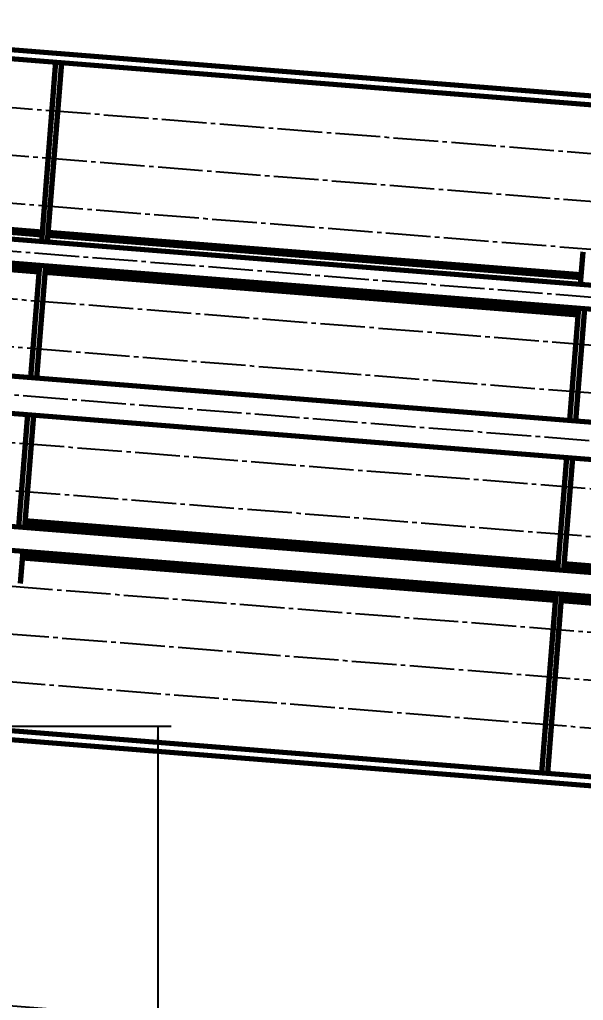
# Model space of a CAD drawing. Header units: millimetres. Extents: x -2673 to 2673, y -4526 to 1890.
# Drawn here: x -706 to -327, y -250 to 409 of the extents above; entities that cross this region are included whole.
import ezdxf

# ---------------------------------------------------------------- set-up
doc = ezdxf.new("R2010")
doc.units = ezdxf.units.MM
doc.linetypes.add('EB_DASHDOT', pattern=[39, 30, -3, 3, -3])
for name, color, linetype, lineweight in [('CAXA0', 7, 'Continuous', 70), ('CAXA1', 1, 'EB_DASHDOT', 25), ('CAXA3', 7, 'Continuous', 25), ('CAXA4', 3, 'Continuous', 25), ('CAXA5', 4, 'Continuous', 25)]:
    doc.layers.add(name, color=color, linetype=linetype, lineweight=lineweight)
doc.styles.add('机械', font='txt.shx', dxfattribs={"width": 0.667, "height": 15, "bigfont": 'gbcbig.shx'})
doc.dimstyles.new('标准', dxfattribs={"dimscale": 9, "dimtxt": 3.5, "dimasz": 1.2, "dimexe": 1, "dimexo": 0, "dimtad": 1, "dimdec": 1, "dimzin": 12, "dimdsep": 46, "dimtxsty": '机械', "dimcen": 0, "dimdle": 1.1, "dimaunit": 1, "dimazin": 2, "dimtfac": 1, "dimtdec": 3, "dimtmove": 0, "dimatfit": 3, "dimfxl": 1, "dimtolj": 1, "dimtzin": 0, "dimarcsym": 0})

# ---------------------------------------------------------------- blocks, each defined once
blk = doc.blocks.new('CAXBLOCK15')
at = {"layer": 'CAXA3', "color": 0, "linetype": 'Continuous', "lineweight": 25}
for p, q in [((-1048.41, 292.77), (-1046.26, 294.61)), ((-1044.18, 292.44), (-1042.03, 294.27)), ((-1039.95, 292.1), (-1037.8, 293.93)), ((-1035.72, 291.76), (-1033.57, 293.6)), ((-1031.49, 291.43), (-1029.34, 293.26)), ((-1027.26, 291.09), (-1025.11, 292.93)), ((-1023.03, 290.75), (-1020.88, 292.59)), ((-1018.8, 290.42), (-1016.65, 292.25)), ((-1014.57, 290.08), (-1012.42, 291.92)), ((-1010.35, 289.74), (-1008.19, 291.58)), ((-1006.12, 289.41), (-1003.96, 291.24)), ((-1001.89, 289.07), (-999.73, 290.91)), ((-997.66, 288.74), (-995.51, 290.57)), ((-993.43, 288.4), (-991.28, 290.23)), ((-989.2, 288.06), (-987.05, 289.9)), ((-984.97, 287.73), (-982.82, 289.56)), ((-980.74, 287.39), (-978.59, 289.22)), ((-976.51, 287.05), (-974.36, 288.89)), ((-972.28, 286.72), (-970.13, 288.55)), ((-968.05, 286.38), (-965.9, 288.22)), ((-963.82, 286.04), (-961.67, 287.88)), ((-959.59, 285.71), (-957.44, 287.54)), ((-955.36, 285.37), (-953.21, 287.21)), ((-951.14, 285.03), (-948.98, 286.87)), ((-946.91, 284.7), (-944.75, 286.53)), ((-942.68, 284.36), (-940.52, 286.2)), ((-938.45, 284.03), (-936.3, 285.86)), ((-934.22, 283.69), (-932.07, 285.52)), ((-929.99, 283.35), (-927.84, 285.19)), ((-925.76, 283.02), (-923.61, 284.85)), ((-921.53, 282.68), (-919.38, 284.51)), ((-917.3, 282.34), (-915.15, 284.18)), ((-913.07, 282.01), (-910.92, 283.84)), ((-908.84, 281.67), (-906.69, 283.5)), ((-904.61, 281.33), (-902.46, 283.17)), ((-900.38, 281), (-898.23, 282.83)), ((-896.15, 280.66), (-894, 282.5)), ((-891.93, 280.32), (-889.77, 282.16)), ((-887.7, 279.99), (-885.54, 281.82)), ((-883.47, 279.65), (-881.31, 281.49)), ((-879.24, 279.31), (-877.09, 281.15)), ((-875.01, 278.98), (-872.86, 280.81)), ((-870.78, 278.64), (-868.63, 280.48)), ((-866.55, 278.31), (-864.4, 280.14)), ((-862.32, 277.97), (-860.17, 279.8)), ((-858.09, 277.63), (-855.94, 279.47)), ((-853.86, 277.3), (-851.71, 279.13)), ((-849.63, 276.96), (-847.48, 278.79)), ((-845.4, 276.62), (-843.25, 278.46)), ((-841.17, 276.29), (-839.02, 278.12)), ((-836.94, 275.95), (-834.79, 277.79)), ((-832.72, 275.61), (-830.56, 277.45)), ((-828.49, 275.28), (-826.33, 277.11)), ((-824.26, 274.94), (-822.1, 276.78)), ((-820.03, 274.6), (-817.88, 276.44)), ((-815.8, 274.27), (-813.65, 276.1)), ((-811.57, 273.93), (-809.42, 275.77)), ((-807.34, 273.6), (-805.19, 275.43)), ((-803.11, 273.26), (-800.96, 275.09)), ((-798.88, 272.92), (-796.73, 274.76)), ((-794.65, 272.59), (-792.5, 274.42)), ((-790.42, 272.25), (-788.27, 274.08)), ((-786.19, 271.91), (-784.04, 273.75)), ((-781.96, 271.58), (-779.81, 273.41)), ((-777.74, 271.24), (-775.58, 273.08)), ((-773.51, 270.9), (-771.35, 272.74)), ((-769.28, 270.57), (-767.12, 272.4)), ((-765.05, 270.23), (-762.89, 272.07)), ((-760.82, 269.89), (-758.67, 271.73)), ((-756.59, 269.56), (-754.44, 271.39)), ((-752.36, 269.22), (-750.21, 271.06)), ((-748.13, 268.88), (-745.98, 270.72)), ((-743.9, 268.55), (-741.75, 270.38)), ((-739.67, 268.21), (-737.52, 270.05)), ((-735.44, 267.88), (-733.29, 269.71)), ((-731.21, 267.54), (-729.06, 269.37)), ((-726.98, 267.2), (-724.83, 269.04)), ((-722.75, 266.87), (-720.6, 268.7)), ((-718.53, 266.53), (-716.37, 268.36)), ((-714.3, 266.19), (-712.14, 268.03)), ((-710.07, 265.86), (-707.91, 267.69)), ((-705.84, 265.52), (-703.69, 267.36)), ((-701.61, 265.18), (-699.46, 267.02)), ((-697.38, 264.85), (-695.23, 266.68)), ((-693.15, 264.51), (-691, 266.35))]:
    blk.add_line(p, q, dxfattribs=at)
blk = doc.blocks.new('CAXBLOCK16')
at = {"layer": 'CAXA3', "color": 0, "linetype": 'Continuous', "lineweight": 25}
for p, q in [((-1049.94, 267.82), (-1047.78, 269.65)), ((-1045.71, 267.48), (-1043.56, 269.31)), ((-1041.48, 267.14), (-1039.33, 268.98)), ((-1037.25, 266.81), (-1035.1, 268.64)), ((-1033.02, 266.47), (-1030.87, 268.3)), ((-1028.79, 266.13), (-1026.64, 267.97)), ((-1024.56, 265.8), (-1022.41, 267.63)), ((-1020.33, 265.46), (-1018.18, 267.3)), ((-1016.1, 265.12), (-1013.95, 266.96)), ((-1011.87, 264.79), (-1009.72, 266.62)), ((-1007.64, 264.45), (-1005.49, 266.29)), ((-1003.41, 264.11), (-1001.26, 265.95)), ((-999.19, 263.78), (-997.03, 265.61)), ((-994.96, 263.44), (-992.8, 265.28)), ((-990.73, 263.1), (-988.57, 264.94)), ((-986.5, 262.77), (-984.35, 264.6)), ((-982.27, 262.43), (-980.12, 264.27)), ((-978.04, 262.1), (-975.89, 263.93)), ((-973.81, 261.76), (-971.66, 263.59)), ((-969.58, 261.42), (-967.43, 263.26)), ((-965.35, 261.09), (-963.2, 262.92)), ((-961.12, 260.75), (-958.97, 262.58)), ((-956.89, 260.41), (-954.74, 262.25)), ((-952.66, 260.08), (-950.51, 261.91)), ((-948.43, 259.74), (-946.28, 261.58)), ((-944.21, 259.4), (-942.05, 261.24)), ((-939.98, 259.07), (-937.82, 260.9)), ((-935.75, 258.73), (-933.59, 260.57)), ((-931.52, 258.39), (-929.36, 260.23)), ((-927.29, 258.06), (-925.14, 259.89)), ((-923.06, 257.72), (-920.91, 259.56)), ((-918.83, 257.39), (-916.68, 259.22)), ((-914.6, 257.05), (-912.45, 258.88)), ((-910.37, 256.71), (-908.22, 258.55)), ((-906.14, 256.38), (-903.99, 258.21)), ((-901.91, 256.04), (-899.76, 257.87)), ((-897.68, 255.7), (-895.53, 257.54)), ((-893.45, 255.37), (-891.3, 257.2)), ((-889.22, 255.03), (-887.07, 256.87)), ((-885, 254.69), (-882.84, 256.53)), ((-880.77, 254.36), (-878.61, 256.19)), ((-876.54, 254.02), (-874.38, 255.86)), ((-872.31, 253.68), (-870.16, 255.52)), ((-868.08, 253.35), (-865.93, 255.18)), ((-863.85, 253.01), (-861.7, 254.85)), ((-859.62, 252.68), (-857.47, 254.51)), ((-855.39, 252.34), (-853.24, 254.17)), ((-851.16, 252), (-849.01, 253.84)), ((-846.93, 251.67), (-844.78, 253.5)), ((-842.7, 251.33), (-840.55, 253.16)), ((-838.47, 250.99), (-836.32, 252.83)), ((-834.24, 250.66), (-832.09, 252.49)), ((-830.01, 250.32), (-827.86, 252.16)), ((-825.79, 249.98), (-823.63, 251.82)), ((-821.56, 249.65), (-819.4, 251.48)), ((-817.33, 249.31), (-815.17, 251.15)), ((-813.1, 248.97), (-810.95, 250.81)), ((-808.87, 248.64), (-806.72, 250.47)), ((-804.64, 248.3), (-802.49, 250.14)), ((-800.41, 247.96), (-798.26, 249.8)), ((-796.18, 247.63), (-794.03, 249.46)), ((-791.95, 247.29), (-789.8, 249.13)), ((-787.72, 246.96), (-785.57, 248.79)), ((-783.49, 246.62), (-781.34, 248.45)), ((-779.26, 246.28), (-777.11, 248.12)), ((-775.03, 245.95), (-772.88, 247.78)), ((-770.8, 245.61), (-768.65, 247.44)), ((-766.58, 245.27), (-764.42, 247.11)), ((-762.35, 244.94), (-760.19, 246.77)), ((-758.12, 244.6), (-755.96, 246.44)), ((-753.89, 244.26), (-751.74, 246.1)), ((-749.66, 243.93), (-747.51, 245.76)), ((-745.43, 243.59), (-743.28, 245.43)), ((-741.2, 243.25), (-739.05, 245.09)), ((-736.97, 242.92), (-734.82, 244.75)), ((-732.74, 242.58), (-730.59, 244.42)), ((-728.51, 242.25), (-726.36, 244.08)), ((-724.28, 241.91), (-722.13, 243.74)), ((-720.05, 241.57), (-717.9, 243.41)), ((-715.82, 241.24), (-713.67, 243.07)), ((-711.59, 240.9), (-709.44, 242.73)), ((-707.37, 240.56), (-705.21, 242.4)), ((-703.14, 240.23), (-700.98, 242.06)), ((-698.91, 239.89), (-696.75, 241.73)), ((-694.68, 239.55), (-692.73, 241.21))]:
    blk.add_line(p, q, dxfattribs=at)
blk = doc.blocks.new('*CAXBLOCK1718')
at = {"layer": 'CAXA0', "linetype": 'Continuous', "lineweight": 25}
for points in [[(-1121.62, -220.75), (-1110.96, -222.95), (-1110.74, -220.26)], [(1470.19, -426.93), (1459.32, -427.42), (1459.53, -424.73)]]:
    blk.add_hatch(color=0, dxfattribs=at).paths.add_polyline_path(points, flags=0)
at = {"layer": 'CAXA0', "color": 0, "linetype": 'Continuous', "lineweight": 25}
for p, q in [((-1109.72, -71.16), (-1122.33, -229.72)), ((-1121.62, -220.75), (1470.19, -426.93)), ((1482.09, -277.34), (1469.48, -435.9))]:
    blk.add_line(p, q, dxfattribs=at)
at = {"layer": 'CAXA0', "color": 0, "linetype": 'Continuous', "lineweight": 25, "insert": (142.88, -280.59), "char_height": 31.5, "attachment_point": 1, "rotation": 355.4516, "style": '机械'}
blk.add_mtext('2600', dxfattribs=at)
blk = doc.blocks.new('CAXBLOCK32')
at = {"layer": 'CAXA3', "color": 0, "linetype": 'Continuous', "lineweight": 25}
for p, q in [((-339.75, 41.48), (-337.6, 43.32)), ((-335.52, 41.15), (-333.37, 42.98)), ((-331.29, 40.81), (-329.14, 42.65)), ((-327.06, 40.47), (-324.91, 42.31)), ((-322.83, 40.14), (-320.68, 41.97)), ((-318.61, 39.8), (-316.45, 41.64)), ((-314.38, 39.47), (-312.22, 41.3)), ((-310.15, 39.13), (-307.99, 40.96)), ((-305.92, 38.79), (-303.77, 40.63)), ((-301.69, 38.46), (-299.54, 40.29)), ((-297.46, 38.12), (-295.31, 39.95)), ((-293.23, 37.78), (-291.08, 39.62)), ((-289, 37.45), (-286.85, 39.28)), ((-284.77, 37.11), (-282.62, 38.95)), ((-280.54, 36.77), (-278.39, 38.61)), ((-276.31, 36.44), (-274.16, 38.27)), ((-272.08, 36.1), (-269.93, 37.94)), ((-267.85, 35.76), (-265.7, 37.6)), ((-263.62, 35.43), (-261.47, 37.26)), ((-259.4, 35.09), (-257.24, 36.93)), ((-255.17, 34.75), (-253.01, 36.59)), ((-250.94, 34.42), (-248.78, 36.25)), ((-246.71, 34.08), (-244.56, 35.92)), ((-242.48, 33.75), (-240.33, 35.58)), ((-238.25, 33.41), (-236.1, 35.24)), ((-234.02, 33.07), (-231.87, 34.91)), ((-229.79, 32.74), (-227.64, 34.57)), ((-225.56, 32.4), (-223.41, 34.23)), ((-221.33, 32.06), (-219.18, 33.9)), ((-217.1, 31.73), (-214.95, 33.56)), ((-212.87, 31.39), (-210.72, 33.23)), ((-208.64, 31.05), (-206.49, 32.89)), ((-204.41, 30.72), (-202.26, 32.55)), ((-200.19, 30.38), (-198.03, 32.22)), ((-195.96, 30.04), (-193.8, 31.88)), ((-191.73, 29.71), (-189.57, 31.54)), ((-187.5, 29.37), (-185.35, 31.21)), ((-183.27, 29.04), (-181.12, 30.87)), ((-179.04, 28.7), (-176.89, 30.53)), ((-174.81, 28.36), (-172.66, 30.2)), ((-170.58, 28.03), (-168.43, 29.86)), ((-166.35, 27.69), (-164.2, 29.52)), ((-162.12, 27.35), (-159.97, 29.19)), ((-157.89, 27.02), (-155.74, 28.85)), ((-153.66, 26.68), (-151.51, 28.52)), ((-149.43, 26.34), (-147.28, 28.18)), ((-145.2, 26.01), (-143.05, 27.84)), ((-140.98, 25.67), (-138.82, 27.51)), ((-136.75, 25.33), (-134.59, 27.17)), ((-132.52, 25), (-130.36, 26.83)), ((-128.29, 24.66), (-126.14, 26.5)), ((-342.3, 19.6), (-341.2, 20.53)), ((-339.13, 18.36), (-336.98, 20.2)), ((-334.9, 18.03), (-332.75, 19.86)), ((-124.06, 24.33), (-121.91, 26.16)), ((-119.83, 23.99), (-117.68, 25.82)), ((-115.6, 23.65), (-113.45, 25.49)), ((-111.37, 23.32), (-109.22, 25.15)), ((-107.14, 22.98), (-104.99, 24.81)), ((-102.91, 22.64), (-100.76, 24.48)), ((-98.68, 22.31), (-96.53, 24.14)), ((-94.45, 21.97), (-92.3, 23.8)), ((-90.22, 21.63), (-88.07, 23.47)), ((-85.99, 21.3), (-83.84, 23.13)), ((-81.77, 20.96), (-79.61, 22.8)), ((-77.54, 20.62), (-75.38, 22.46)), ((-73.31, 20.29), (-71.15, 22.12)), ((-69.08, 19.95), (-66.93, 21.79)), ((-64.85, 19.61), (-62.7, 21.45)), ((-60.62, 19.28), (-58.47, 21.11)), ((-56.39, 18.94), (-54.24, 20.78)), ((-52.16, 18.61), (-50.01, 20.44)), ((-47.93, 18.27), (-45.78, 20.1)), ((-43.7, 17.93), (-41.55, 19.77)), ((-330.67, 17.69), (-328.52, 19.52)), ((-326.44, 17.35), (-324.29, 19.19)), ((-322.21, 17.02), (-320.06, 18.85)), ((-317.98, 16.68), (-315.83, 18.51)), ((-313.75, 16.34), (-311.6, 18.18)), ((-309.52, 16.01), (-307.37, 17.84)), ((-305.29, 15.67), (-303.14, 17.51)), ((-301.06, 15.33), (-298.91, 17.17)), ((-296.83, 15), (-294.68, 16.83)), ((-292.61, 14.66), (-290.45, 16.5)), ((-288.38, 14.32), (-286.22, 16.16)), ((-284.15, 13.99), (-281.99, 15.82)), ((-279.92, 13.65), (-277.77, 15.49)), ((-275.69, 13.31), (-273.54, 15.15)), ((-271.46, 12.98), (-269.31, 14.81)), ((-267.23, 12.64), (-265.08, 14.48)), ((-263, 12.31), (-260.85, 14.14)), ((-258.77, 11.97), (-256.62, 13.8)), ((-254.54, 11.63), (-252.39, 13.47)), ((-39.47, 17.6), (-37.32, 19.43)), ((-35.24, 17.26), (-33.09, 19.09)), ((-31.01, 16.92), (-28.86, 18.76)), ((-26.78, 16.59), (-24.63, 18.42)), ((-22.56, 16.25), (-20.4, 18.09)), ((-18.33, 15.91), (-16.17, 17.75)), ((-14.1, 15.58), (-11.94, 17.41)), ((-9.87, 15.24), (-7.72, 17.08)), ((-5.64, 14.9), (-3.49, 16.74)), ((-1.41, 14.57), (0.74, 16.4)), ((2.82, 14.23), (4.97, 16.07)), ((7.05, 13.9), (9.2, 15.73)), ((11.28, 13.56), (13.43, 15.39)), ((15.51, 13.22), (17.35, 14.79)), ((-250.31, 11.3), (-248.16, 13.13)), ((-246.08, 10.96), (-243.93, 12.79)), ((-241.85, 10.62), (-239.7, 12.46)), ((-237.62, 10.29), (-235.47, 12.12)), ((-233.4, 9.95), (-231.24, 11.79)), ((-229.17, 9.61), (-227.01, 11.45)), ((-224.94, 9.28), (-222.78, 11.11)), ((-220.71, 8.94), (-218.56, 10.78)), ((-216.48, 8.6), (-214.33, 10.44)), ((-212.25, 8.27), (-210.1, 10.1)), ((-208.02, 7.93), (-205.87, 9.77)), ((-203.79, 7.6), (-201.64, 9.43)), ((-199.56, 7.26), (-197.41, 9.09)), ((-195.33, 6.92), (-193.18, 8.76)), ((-191.1, 6.59), (-188.95, 8.42)), ((-186.87, 6.25), (-184.72, 8.08)), ((-182.64, 5.91), (-180.49, 7.75)), ((-178.41, 5.58), (-176.26, 7.41)), ((-174.19, 5.24), (-172.03, 7.08)), ((-169.96, 4.9), (-167.8, 6.74)), ((-165.73, 4.57), (-163.57, 6.4)), ((-161.5, 4.23), (-159.35, 6.07)), ((-157.27, 3.89), (-155.12, 5.73)), ((-153.04, 3.56), (-150.89, 5.39)), ((-148.81, 3.22), (-146.66, 5.06)), ((-144.58, 2.88), (-142.43, 4.72)), ((-140.35, 2.55), (-138.2, 4.38)), ((-136.12, 2.21), (-133.97, 4.05)), ((-131.89, 1.88), (-129.74, 3.71)), ((-127.66, 1.54), (-125.51, 3.37)), ((-123.43, 1.2), (-121.28, 3.04)), ((-119.2, 0.87), (-117.05, 2.7)), ((-114.98, 0.53), (-112.82, 2.36)), ((-110.75, 0.19), (-108.59, 2.03)), ((-106.52, -0.14), (-104.36, 1.69)), ((-102.29, -0.48), (-100.14, 1.36)), ((-98.06, -0.82), (-95.91, 1.02)), ((-93.83, -1.15), (-91.68, 0.68)), ((-89.6, -1.49), (-87.45, 0.35)), ((-85.37, -1.83), (-83.22, 0.01)), ((-81.14, -2.16), (-78.99, -0.33)), ((-76.91, -2.5), (-74.76, -0.66)), ((-72.68, -2.83), (-70.53, -1)), ((-68.45, -3.17), (-66.3, -1.34)), ((-64.22, -3.51), (-62.07, -1.67)), ((-60, -3.84), (-57.84, -2.01)), ((-55.77, -4.18), (-53.61, -2.35)), ((-51.54, -4.52), (-49.38, -2.68)), ((-47.31, -4.85), (-45.15, -3.02)), ((-43.08, -5.19), (-40.93, -3.35)), ((-38.85, -5.53), (-36.7, -3.69)), ((-34.62, -5.86), (-32.47, -4.03)), ((-30.39, -6.2), (-28.24, -4.36)), ((-26.16, -6.54), (-24.01, -4.7)), ((-21.93, -6.87), (-19.78, -5.04)), ((-17.7, -7.21), (-15.55, -5.37)), ((-13.47, -7.54), (-11.32, -5.71)), ((-9.24, -7.88), (-7.09, -6.05)), ((-5.01, -8.22), (-2.86, -6.38)), ((-0.79, -8.55), (1.37, -6.72)), ((3.44, -8.89), (5.6, -7.06)), ((7.67, -9.23), (9.83, -7.39)), ((11.9, -9.56), (14.06, -7.73))]:
    blk.add_line(p, q, dxfattribs=at)
blk = doc.blocks.new('CAXBLOCK35')
at = {"layer": 'CAXA3', "color": 0, "linetype": 'Continuous', "lineweight": 25}
for p, q in [((-702.22, 71.48), (-701.32, 72.25)), ((-699.24, 70.08), (-697.09, 71.92)), ((-695.01, 69.75), (-692.86, 71.58)), ((-690.78, 69.41), (-688.63, 71.24)), ((-686.55, 69.07), (-684.4, 70.91)), ((-682.32, 68.74), (-680.17, 70.57)), ((-678.09, 68.4), (-675.94, 70.23)), ((-673.86, 68.06), (-671.71, 69.9)), ((-669.64, 67.73), (-667.48, 69.56)), ((-665.41, 67.39), (-663.25, 69.23)), ((-661.18, 67.05), (-659.02, 68.89)), ((-656.95, 66.72), (-654.8, 68.55)), ((-652.72, 66.38), (-650.57, 68.22)), ((-648.49, 66.04), (-646.34, 67.88)), ((-644.26, 65.71), (-642.11, 67.54)), ((-640.03, 65.37), (-637.88, 67.21)), ((-635.8, 65.04), (-633.65, 66.87)), ((-631.57, 64.7), (-629.42, 66.53)), ((-627.34, 64.36), (-625.19, 66.2)), ((-623.11, 64.03), (-620.96, 65.86)), ((-618.88, 63.69), (-616.73, 65.52)), ((-614.65, 63.35), (-612.5, 65.19)), ((-610.43, 63.02), (-608.27, 64.85)), ((-606.2, 62.68), (-604.04, 64.52)), ((-601.97, 62.34), (-599.81, 64.18)), ((-597.74, 62.01), (-595.59, 63.84)), ((-593.51, 61.67), (-591.36, 63.51)), ((-589.28, 61.33), (-587.13, 63.17)), ((-585.05, 61), (-582.9, 62.83)), ((-580.82, 60.66), (-578.67, 62.5)), ((-576.59, 60.32), (-574.44, 62.16)), ((-572.36, 59.99), (-570.21, 61.82)), ((-568.13, 59.65), (-565.98, 61.49)), ((-563.9, 59.32), (-561.75, 61.15)), ((-559.67, 58.98), (-557.52, 60.81)), ((-555.44, 58.64), (-553.29, 60.48)), ((-551.22, 58.31), (-549.06, 60.14)), ((-546.99, 57.97), (-544.83, 59.8)), ((-542.76, 57.63), (-540.6, 59.47)), ((-538.53, 57.3), (-536.38, 59.13)), ((-534.3, 56.96), (-532.15, 58.8)), ((-530.07, 56.62), (-527.92, 58.46)), ((-525.84, 56.29), (-523.69, 58.12)), ((-521.61, 55.95), (-519.46, 57.79)), ((-517.38, 55.61), (-515.23, 57.45)), ((-513.15, 55.28), (-511, 57.11)), ((-508.92, 54.94), (-506.77, 56.78)), ((-504.69, 54.61), (-502.54, 56.44)), ((-500.46, 54.27), (-498.31, 56.1)), ((-496.23, 53.93), (-494.08, 55.77)), ((-492.01, 53.6), (-489.85, 55.43)), ((-487.78, 53.26), (-485.62, 55.09)), ((-483.55, 52.92), (-481.39, 54.76)), ((-479.32, 52.59), (-477.17, 54.42)), ((-475.09, 52.25), (-472.94, 54.09)), ((-470.86, 51.91), (-468.71, 53.75)), ((-466.63, 51.58), (-464.48, 53.41)), ((-462.4, 51.24), (-460.25, 53.08)), ((-458.17, 50.9), (-456.02, 52.74)), ((-702.85, 47.3), (-700.69, 49.13)), ((-698.62, 46.96), (-696.46, 48.79)), ((-694.39, 46.62), (-692.23, 48.46)), ((-690.16, 46.29), (-688.01, 48.12)), ((-685.93, 45.95), (-683.78, 47.79)), ((-681.7, 45.61), (-679.55, 47.45)), ((-677.47, 45.28), (-675.32, 47.11)), ((-673.24, 44.94), (-671.09, 46.78)), ((-669.01, 44.6), (-666.86, 46.44)), ((-453.94, 50.57), (-451.79, 52.4)), ((-449.71, 50.23), (-447.56, 52.07)), ((-445.48, 49.89), (-443.33, 51.73)), ((-441.25, 49.56), (-439.1, 51.39)), ((-437.03, 49.22), (-434.87, 51.06)), ((-432.8, 48.89), (-430.64, 50.72)), ((-428.57, 48.55), (-426.41, 50.38)), ((-424.34, 48.21), (-422.18, 50.05)), ((-420.11, 47.88), (-417.96, 49.71)), ((-415.88, 47.54), (-413.73, 49.37)), ((-411.65, 47.2), (-409.5, 49.04)), ((-407.42, 46.87), (-405.27, 48.7)), ((-403.19, 46.53), (-401.04, 48.37)), ((-398.96, 46.19), (-396.81, 48.03)), ((-394.73, 45.86), (-392.58, 47.69)), ((-390.5, 45.52), (-388.35, 47.36)), ((-386.27, 45.18), (-384.12, 47.02)), ((-382.04, 44.85), (-379.89, 46.68)), ((-377.82, 44.51), (-375.66, 46.35)), ((-664.78, 44.27), (-662.63, 46.1)), ((-660.55, 43.93), (-658.4, 45.77)), ((-656.32, 43.6), (-654.17, 45.43)), ((-652.09, 43.26), (-649.94, 45.09)), ((-647.86, 42.92), (-645.71, 44.76)), ((-643.64, 42.59), (-641.48, 44.42)), ((-639.41, 42.25), (-637.25, 44.08)), ((-635.18, 41.91), (-633.02, 43.75)), ((-630.95, 41.58), (-628.8, 43.41)), ((-626.72, 41.24), (-624.57, 43.07)), ((-622.49, 40.9), (-620.34, 42.74)), ((-618.26, 40.57), (-616.11, 42.4)), ((-614.03, 40.23), (-611.88, 42.07)), ((-609.8, 39.89), (-607.65, 41.73)), ((-605.57, 39.56), (-603.42, 41.39)), ((-601.34, 39.22), (-599.19, 41.06)), ((-597.11, 38.88), (-594.96, 40.72)), ((-592.88, 38.55), (-590.73, 40.38)), ((-588.65, 38.21), (-586.5, 40.05)), ((-584.43, 37.88), (-582.27, 39.71)), ((-373.59, 44.18), (-371.43, 46.01)), ((-369.36, 43.84), (-367.2, 45.67)), ((-365.13, 43.5), (-362.98, 45.34)), ((-360.9, 43.17), (-358.75, 45)), ((-356.67, 42.83), (-354.52, 44.66)), ((-352.44, 42.49), (-350.29, 44.33)), ((-348.21, 42.16), (-346.06, 43.99)), ((-580.2, 37.54), (-578.04, 39.37)), ((-575.97, 37.2), (-573.81, 39.04)), ((-571.74, 36.87), (-569.59, 38.7)), ((-567.51, 36.53), (-565.36, 38.36)), ((-563.28, 36.19), (-561.13, 38.03)), ((-559.05, 35.86), (-556.9, 37.69)), ((-554.82, 35.52), (-552.67, 37.36)), ((-550.59, 35.18), (-548.44, 37.02)), ((-546.36, 34.85), (-544.21, 36.68)), ((-542.13, 34.51), (-539.98, 36.35)), ((-537.9, 34.17), (-535.75, 36.01)), ((-533.67, 33.84), (-531.52, 35.67)), ((-529.45, 33.5), (-527.29, 35.34)), ((-525.22, 33.17), (-523.06, 35)), ((-520.99, 32.83), (-518.83, 34.66)), ((-516.76, 32.49), (-514.6, 34.33)), ((-512.53, 32.16), (-510.38, 33.99)), ((-508.3, 31.82), (-506.15, 33.65)), ((-504.07, 31.48), (-501.92, 33.32)), ((-499.84, 31.15), (-497.69, 32.98)), ((-495.61, 30.81), (-493.46, 32.65)), ((-491.38, 30.47), (-489.23, 32.31)), ((-487.15, 30.14), (-485, 31.97)), ((-482.92, 29.8), (-480.77, 31.64)), ((-478.69, 29.46), (-476.54, 31.3)), ((-474.46, 29.13), (-472.31, 30.96)), ((-470.24, 28.79), (-468.08, 30.63)), ((-466.01, 28.45), (-463.85, 30.29)), ((-461.78, 28.12), (-459.62, 29.95)), ((-457.55, 27.78), (-455.39, 29.62)), ((-453.32, 27.45), (-451.17, 29.28)), ((-449.09, 27.11), (-446.94, 28.94)), ((-444.86, 26.77), (-442.71, 28.61)), ((-440.63, 26.44), (-438.48, 28.27)), ((-436.4, 26.1), (-434.25, 27.93)), ((-432.17, 25.76), (-430.02, 27.6)), ((-427.94, 25.43), (-425.79, 27.26)), ((-423.71, 25.09), (-421.56, 26.93)), ((-419.48, 24.75), (-417.33, 26.59)), ((-415.25, 24.42), (-413.1, 26.25)), ((-411.03, 24.08), (-408.87, 25.92)), ((-406.8, 23.74), (-404.64, 25.58)), ((-402.57, 23.41), (-400.41, 25.24)), ((-398.34, 23.07), (-396.19, 24.91)), ((-394.11, 22.74), (-391.96, 24.57)), ((-389.88, 22.4), (-387.73, 24.23)), ((-385.65, 22.06), (-383.5, 23.9)), ((-381.42, 21.73), (-379.27, 23.56)), ((-377.19, 21.39), (-375.04, 23.22)), ((-372.96, 21.05), (-370.81, 22.89)), ((-368.73, 20.72), (-366.58, 22.55)), ((-364.5, 20.38), (-362.35, 22.22)), ((-360.27, 20.04), (-358.12, 21.88)), ((-356.04, 19.71), (-353.89, 21.54)), ((-351.82, 19.37), (-349.66, 21.21)), ((-347.59, 19.03), (-346.27, 20.15))]:
    blk.add_line(p, q, dxfattribs=at)
blk = doc.blocks.new('CAXBLOCK36')
at = {"layer": 'CAXA3', "color": 0, "linetype": 'Continuous', "lineweight": 25}
for p, q in [((-684.69, 263.84), (-682.54, 265.67)), ((-680.46, 263.5), (-678.31, 265.34)), ((-676.23, 263.17), (-674.08, 265)), ((-672, 262.83), (-669.85, 264.66)), ((-667.77, 262.49), (-665.62, 264.33)), ((-663.54, 262.16), (-661.39, 263.99)), ((-659.32, 261.82), (-657.16, 263.65)), ((-655.09, 261.48), (-652.93, 263.32)), ((-650.86, 261.15), (-648.7, 262.98)), ((-646.63, 260.81), (-644.48, 262.65)), ((-642.4, 260.47), (-640.25, 262.31)), ((-638.17, 260.14), (-636.02, 261.97)), ((-633.94, 259.8), (-631.79, 261.64)), ((-629.71, 259.46), (-627.56, 261.3)), ((-625.48, 259.13), (-623.33, 260.96)), ((-621.25, 258.79), (-619.1, 260.63)), ((-617.02, 258.46), (-614.87, 260.29)), ((-612.79, 258.12), (-610.64, 259.95)), ((-608.56, 257.78), (-606.41, 259.62)), ((-604.33, 257.45), (-602.18, 259.28)), ((-600.11, 257.11), (-597.95, 258.94)), ((-595.88, 256.77), (-593.72, 258.61)), ((-591.65, 256.44), (-589.49, 258.27)), ((-587.42, 256.1), (-585.27, 257.94)), ((-583.19, 255.76), (-581.04, 257.6)), ((-578.96, 255.43), (-576.81, 257.26)), ((-574.73, 255.09), (-572.58, 256.93)), ((-570.5, 254.75), (-568.35, 256.59)), ((-566.27, 254.42), (-564.12, 256.25)), ((-562.04, 254.08), (-559.89, 255.92)), ((-557.81, 253.74), (-555.66, 255.58)), ((-553.58, 253.41), (-551.43, 255.24)), ((-549.35, 253.07), (-547.2, 254.91)), ((-545.12, 252.74), (-542.97, 254.57)), ((-540.9, 252.4), (-538.74, 254.23)), ((-536.67, 252.06), (-534.51, 253.9)), ((-532.44, 251.73), (-530.28, 253.56)), ((-528.21, 251.39), (-526.06, 253.22)), ((-523.98, 251.05), (-521.83, 252.89)), ((-519.75, 250.72), (-517.6, 252.55)), ((-515.52, 250.38), (-513.37, 252.22)), ((-511.29, 250.04), (-509.14, 251.88)), ((-507.06, 249.71), (-504.91, 251.54)), ((-502.83, 249.37), (-500.68, 251.21)), ((-498.6, 249.03), (-496.45, 250.87)), ((-494.37, 248.7), (-492.22, 250.53)), ((-490.14, 248.36), (-487.99, 250.2)), ((-485.91, 248.03), (-483.76, 249.86)), ((-481.69, 247.69), (-479.53, 249.52)), ((-477.46, 247.35), (-475.3, 249.19)), ((-473.23, 247.02), (-471.07, 248.85)), ((-469, 246.68), (-466.85, 248.51)), ((-464.77, 246.34), (-462.62, 248.18)), ((-460.54, 246.01), (-458.39, 247.84)), ((-456.31, 245.67), (-454.16, 247.51)), ((-452.08, 245.33), (-449.93, 247.17)), ((-447.85, 245), (-445.7, 246.83)), ((-443.62, 244.66), (-441.47, 246.5)), ((-439.39, 244.32), (-437.24, 246.16)), ((-435.16, 243.99), (-433.01, 245.82)), ((-430.93, 243.65), (-428.78, 245.49)), ((-426.7, 243.31), (-424.55, 245.15)), ((-422.48, 242.98), (-420.32, 244.81)), ((-418.25, 242.64), (-416.09, 244.48)), ((-414.02, 242.31), (-411.86, 244.14)), ((-409.79, 241.97), (-407.64, 243.8)), ((-688.77, 240.65), (-688.3, 241.05)), ((-686.22, 238.88), (-684.07, 240.72)), ((-681.99, 238.54), (-679.84, 240.38)), ((-677.76, 238.21), (-675.61, 240.04)), ((-673.53, 237.87), (-671.38, 239.71)), ((-669.3, 237.53), (-667.15, 239.37)), ((-665.07, 237.2), (-662.92, 239.03)), ((-660.84, 236.86), (-658.69, 238.7)), ((-656.61, 236.53), (-654.46, 238.36)), ((-652.38, 236.19), (-650.23, 238.02)), ((-648.16, 235.85), (-646, 237.69)), ((-643.93, 235.52), (-641.77, 237.35)), ((-405.56, 241.63), (-403.41, 243.47)), ((-401.33, 241.3), (-399.18, 243.13)), ((-397.1, 240.96), (-394.95, 242.79)), ((-392.87, 240.62), (-390.72, 242.46)), ((-388.64, 240.29), (-386.49, 242.12)), ((-384.41, 239.95), (-382.26, 241.79)), ((-380.18, 239.61), (-378.03, 241.45)), ((-375.95, 239.28), (-373.8, 241.11)), ((-371.72, 238.94), (-369.57, 240.78)), ((-367.49, 238.6), (-365.34, 240.44)), ((-363.27, 238.27), (-361.11, 240.1)), ((-359.04, 237.93), (-356.88, 239.77)), ((-354.81, 237.6), (-352.65, 239.43)), ((-350.58, 237.26), (-348.43, 239.09)), ((-346.35, 236.92), (-344.2, 238.76)), ((-342.12, 236.59), (-339.97, 238.42)), ((-337.89, 236.25), (-335.74, 238.08)), ((-333.66, 235.91), (-331.51, 237.75)), ((-639.7, 235.18), (-637.54, 237.01)), ((-635.47, 234.84), (-633.32, 236.68)), ((-631.24, 234.51), (-629.09, 236.34)), ((-627.01, 234.17), (-624.86, 236.01)), ((-622.78, 233.83), (-620.63, 235.67)), ((-618.55, 233.5), (-616.4, 235.33)), ((-614.32, 233.16), (-612.17, 235)), ((-610.09, 232.82), (-607.94, 234.66)), ((-605.86, 232.49), (-603.71, 234.32)), ((-601.63, 232.15), (-599.48, 233.99)), ((-597.4, 231.82), (-595.25, 233.65)), ((-593.17, 231.48), (-591.02, 233.31)), ((-588.95, 231.14), (-586.79, 232.98)), ((-584.72, 230.81), (-582.56, 232.64)), ((-580.49, 230.47), (-578.33, 232.3)), ((-576.26, 230.13), (-574.11, 231.97)), ((-572.03, 229.8), (-569.88, 231.63)), ((-567.8, 229.46), (-565.65, 231.3)), ((-563.57, 229.12), (-561.42, 230.96)), ((-559.34, 228.79), (-557.19, 230.62)), ((-329.43, 235.58), (-329.11, 235.85)), ((-555.11, 228.45), (-552.96, 230.29)), ((-550.88, 228.11), (-548.73, 229.95)), ((-546.65, 227.78), (-544.5, 229.61)), ((-542.42, 227.44), (-540.27, 229.28)), ((-538.19, 227.11), (-536.04, 228.94)), ((-533.96, 226.77), (-531.81, 228.6)), ((-529.74, 226.43), (-527.58, 228.27)), ((-525.51, 226.1), (-523.35, 227.93)), ((-521.28, 225.76), (-519.12, 227.59)), ((-517.05, 225.42), (-514.9, 227.26)), ((-512.82, 225.09), (-510.67, 226.92)), ((-508.59, 224.75), (-506.44, 226.59)), ((-504.36, 224.41), (-502.21, 226.25)), ((-500.13, 224.08), (-497.98, 225.91)), ((-495.9, 223.74), (-493.75, 225.58)), ((-491.67, 223.4), (-489.52, 225.24)), ((-487.44, 223.07), (-485.29, 224.9)), ((-483.21, 222.73), (-481.06, 224.57)), ((-478.98, 222.39), (-476.83, 224.23)), ((-474.76, 222.06), (-472.6, 223.89)), ((-470.53, 221.72), (-468.37, 223.56)), ((-466.3, 221.39), (-464.14, 223.22)), ((-462.07, 221.05), (-459.91, 222.88)), ((-457.84, 220.71), (-455.69, 222.55)), ((-453.61, 220.38), (-451.46, 222.21)), ((-449.38, 220.04), (-447.23, 221.87)), ((-445.15, 219.7), (-443, 221.54)), ((-440.92, 219.37), (-438.77, 221.2)), ((-436.69, 219.03), (-434.54, 220.87)), ((-432.46, 218.69), (-430.31, 220.53)), ((-428.23, 218.36), (-426.08, 220.19)), ((-424, 218.02), (-421.85, 219.86)), ((-419.77, 217.68), (-417.62, 219.52)), ((-415.55, 217.35), (-413.39, 219.18)), ((-411.32, 217.01), (-409.16, 218.85)), ((-407.09, 216.68), (-404.93, 218.51)), ((-402.86, 216.34), (-400.71, 218.17)), ((-398.63, 216), (-396.48, 217.84)), ((-394.4, 215.67), (-392.25, 217.5)), ((-390.17, 215.33), (-388.02, 217.16)), ((-385.94, 214.99), (-383.79, 216.83)), ((-381.71, 214.66), (-379.56, 216.49)), ((-377.48, 214.32), (-375.33, 216.16)), ((-373.25, 213.98), (-371.1, 215.82)), ((-369.02, 213.65), (-366.87, 215.48)), ((-364.79, 213.31), (-362.64, 215.15)), ((-360.56, 212.97), (-358.41, 214.81)), ((-356.34, 212.64), (-354.18, 214.47)), ((-352.11, 212.3), (-349.95, 214.14)), ((-347.88, 211.97), (-345.72, 213.8)), ((-343.65, 211.63), (-341.5, 213.46)), ((-339.42, 211.29), (-337.27, 213.13)), ((-335.19, 210.96), (-333.04, 212.79))]:
    blk.add_line(p, q, dxfattribs=at)
blk = doc.blocks.new('*CAXBLOCK170171')
at = {"layer": 'CAXA4', "linetype": 'Continuous', "lineweight": 25}
for points in [[(-613.02, -65.73), (-614.37, -76.53), (-611.67, -76.53)], [(-613.02, -626.19), (-614.37, -615.39), (-611.67, -615.39)]]:
    blk.add_hatch(color=0, dxfattribs=at).paths.add_polyline_path(points, flags=0)
at = {"layer": 'CAXA4', "color": 0, "linetype": 'Continuous', "lineweight": 25}
for p, q in [((-911.26, -65.73), (-604.02, -65.73)), ((-613.02, -65.73), (-613.02, -626.19)), ((-911.26, -626.19), (-604.02, -626.19))]:
    blk.add_line(p, q, dxfattribs=at)
at = {"layer": 'CAXA4', "color": 0, "linetype": 'Continuous', "lineweight": 25, "insert": (-653.64, -394.85), "char_height": 31.5, "attachment_point": 1, "rotation": 90, "style": '机械'}
blk.add_mtext('560', dxfattribs=at)

msp = doc.modelspace()

# ---------------------------------------------------------------- linework, layer by layer
at = {"layer": 'CAXA0'}
for p, q in [((-1039.437, 408.776), (1488.576, 207.668)), ((-922.828, 405.519), (1489.052, 213.65)), ((-681.667, 380.315), (-691.251, 259.846)), ((-677.68, 379.998), (-687.263, 259.529)), ((-1048.664, 292.793), (-690.894, 264.332)), ((-1048.505, 294.787), (-690.735, 266.325)), ((-1049.021, 288.307), (1124.537, 115.397)), ((-1050.289, 272.357), (1120.253, 99.687)), ((-1050.646, 267.872), (-692.877, 239.41)), ((-1050.488, 269.865), (-692.718, 241.404)), ((-686.907, 264.014), (-329.137, 235.553)), ((-686.748, 266.008), (-328.978, 237.547)), ((-327.761, 252.849), (-329.494, 231.067)), ((-692.52, 243.896), (-698.519, 168.484)), ((-688.532, 243.579), (-694.531, 168.167)), ((-688.889, 239.093), (-331.119, 210.632)), ((-688.731, 241.087), (-330.961, 212.626)), ((-330.763, 215.118), (-336.762, 139.706)), ((-326.775, 214.801), (-332.774, 139.389)), ((-1090.181, 199.642), (1505.618, -6.859)), ((-1092.164, 174.721), (1503.635, -31.78)), ((-700.501, 143.563), (-706.501, 68.151)), ((-696.514, 143.246), (-702.513, 67.834)), ((-338.744, 114.785), (-344.743, 39.373)), ((-334.757, 114.468), (-340.756, 39.056)), ((-1064.27, 96.613), (1106.272, -76.058)), ((-1065.539, 80.663), (1108.019, -92.247)), ((-702.315, 70.326), (-344.545, 41.865)), ((-702.156, 72.32), (-344.387, 43.859)), ((-703.782, 51.885), (-705.515, 30.103)), ((-704.139, 47.399), (-346.369, 18.938)), ((-703.98, 49.393), (-346.21, 20.931)), ((-340.558, 41.548), (17.212, 13.087)), ((-340.399, 43.542), (17.371, 15.08)), ((-346.012, 23.423), (-355.596, -97.046)), ((-342.025, 23.106), (-351.608, -97.363)), ((-342.223, 20.614), (15.547, -7.847)), ((-342.382, 18.62), (15.388, -9.841)), ((-1075.598, -45.787), (1336.282, -237.657)), ((-1075.123, -39.806), (1455.881, -241.152))]:
    msp.add_line(p, q, dxfattribs=at)
at = {"layer": 'CAXA1'}
for p, q in [((-1076.92, 378.955), (1520.873, 172.296)), ((-1079.462, 347.006), (1518.331, 140.347)), ((-1082.003, 315.057), (1515.79, 108.398)), ((-1084.545, 283.108), (1513.248, 76.449)), ((-1087.086, 251.159), (1510.707, 44.5)), ((-1089.628, 219.21), (1508.165, 12.551)), ((-1094.711, 155.312), (1503.082, -51.348)), ((-1097.253, 123.362), (1500.54, -83.297)), ((-1102.336, 59.464), (1495.457, -147.195)), ((-1104.878, 27.515), (1492.915, -179.144)), ((-1107.419, -4.434), (1490.374, -211.093))]:
    msp.add_line(p, q, dxfattribs=at)
at = {"layer": 'CAXA1', "linetype": 'EB_DASHDOT', "lineweight": 25}
msp.add_line((-1092.17, 187.261), (1505.623, -19.399), dxfattribs=at)

# ---------------------------------------------------------------- block references
at = {"layer": 'CAXA5'}
for name in ['CAXBLOCK15', 'CAXBLOCK16', 'CAXBLOCK36', 'CAXBLOCK35', 'CAXBLOCK32']:
    msp.add_blockref(name, (0, 0), dxfattribs=at)

# ---------------------------------------------------------------- dimensions: what is measured, and where the dimension line sits
at = {"layer": 'CAXA4'}
for base, p1, p2, angle, text, picture, middle in [((-613.015, -369.937), (-911.256, -65.731), (-911.256, -626.185), 270, '560', '*CAXBLOCK170171', (-634.39, -369.937)), ((174.288, -323.841), (-1109.718, -71.162), (1482.094, -277.345), 355.451596, '2600', '*CAXBLOCK1718', (175.983, -302.533))]:
    dim = msp.add_linear_dim(base=base, p1=p1, p2=p2, angle=angle, text=text, dimstyle='标准', dxfattribs=at)
    dim.commit()
    dim.dimension.update_dxf_attribs({"geometry": picture, "text_midpoint": middle})

doc.saveas('drawing.dxf')
